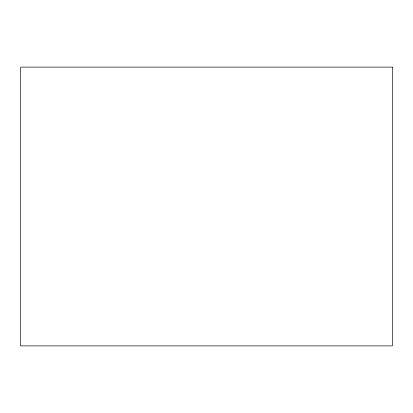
<?xml version="1.0" encoding="UTF-8"?>
<svg xmlns="http://www.w3.org/2000/svg" width="413" height="413" viewBox="0 0 413 413"><rect width="100%" height="100%" fill="white"/><g stroke="black" fill="none" stroke-linecap="round" stroke-linejoin="round"><path stroke-width="0.62" d="M392.35 67.112L20.65 67.112L20.65 345.887L392.35 345.887L392.35 67.112"/></g></svg>
